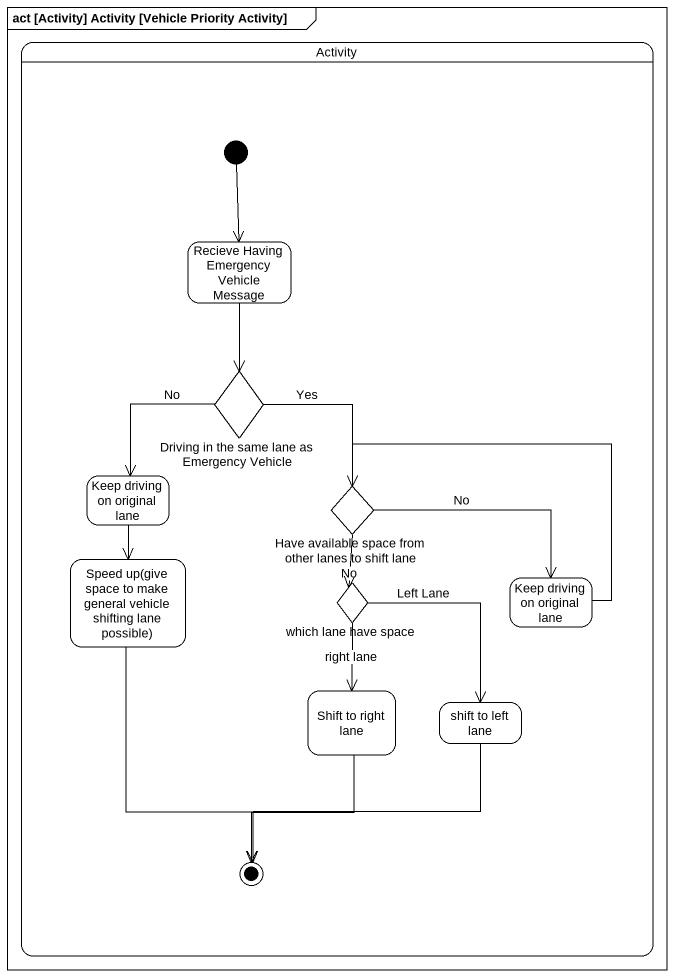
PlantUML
@startuml
mainframe act [Activity] Activity [Vehicle Priority Activity]
hide empty description
state Activity {
  state "Recieve Having Emergency Vehicle Message" as Recieve_Having_Emergency
  state "Driving in the same lane as Emergency Vehicle" as Driving_in_the_same_lane_as <<choice>>
  state "Keep driving on original lane" as Keep_driving_on_original
  state "Have available space from other lanes to shift lane" as Have_available_space_from <<choice>>
  state "Speed up(give space to make general vehicle shifting lane possible)" as Speed_up_give_space_to_make
  state "which lane have space" as which_lane_have_space <<choice>>
  state "Keep driving on original lane" as Keep_driving_on_original_2
  state "Shift to right lane" as Shift_to_right_lane
  state "shift to left lane" as shift_to_left_lane
  [*] --> Recieve_Having_Emergency
  Speed_up_give_space_to_make --> [*]
  Shift_to_right_lane --> [*]
  shift_to_left_lane --> [*]
}
Recieve_Having_Emergency --> Driving_in_the_same_lane_as
Driving_in_the_same_lane_as --> Keep_driving_on_original : No
Driving_in_the_same_lane_as --> Have_available_space_from : Yes
Keep_driving_on_original --> Speed_up_give_space_to_make
Have_available_space_from --> which_lane_have_space : No
Have_available_space_from -right-> Keep_driving_on_original_2 : No
which_lane_have_space --> Shift_to_right_lane : right lane
which_lane_have_space --> shift_to_left_lane : Left Lane
Keep_driving_on_original_2 -left-> Have_available_space_from
@enduml
